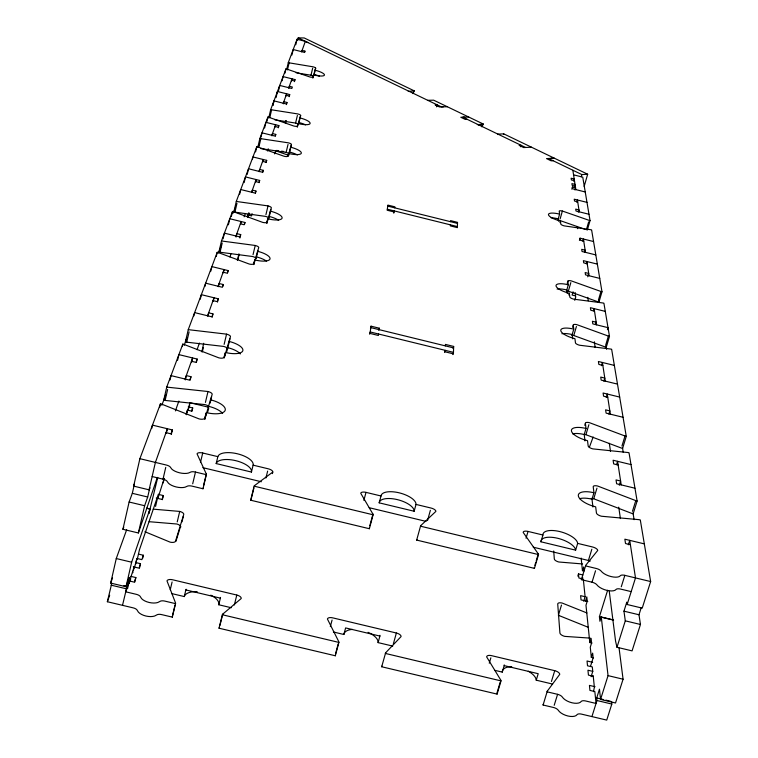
<?xml version="1.0" encoding="UTF-8"?>
<svg xmlns="http://www.w3.org/2000/svg" width="758" height="758" viewBox="0 0 758 758"><rect width="100%" height="100%" fill="white"/><g stroke="black" fill="none" stroke-linecap="round" stroke-linejoin="round"><path stroke-width="1.14" d="M445.334 345.875L445.401 344.407L453.644 346.425L453.417 353.853L445.088 351.816L445.154 350.319L444.576 352.442M450.394 224.842L450.356 225.893L457.358 227.637L457.529 222.359L450.574 220.635L450.527 221.687M378.555 334.013L378.375 335.472L370.018 333.425L371.022 326.177L379.303 328.205L379.114 329.654M394.729 207.844L394.861 206.82L387.888 205.096L387.177 210.241L394.198 211.975L394.34 210.942L393.762 213.178M129.277 582.57L129.239 583.347M134.014 568.036L134.232 566.586L129.523 581.443M187.254 411.964L190.021 402.593M122.512 605.329L129.201 577.388L126.008 586.73L110.687 583.091L116.268 558.542L126.643 529.795M122.919 529.283L129.116 502.014L132.318 493.316L134.441 483.983L133.654 486.124L149.089 489.829L149.847 487.678L147.696 497.002L144.636 505.728L138.373 532.969L122.919 529.283L123.762 527.189M385.632 652.79L381.691 666.765L497.096 694.11L501.019 680.892L385.367 653.443A5.154 2.445 15.9 0 1 385.632 652.79L401.096 636.559A5.06 2.359 15.9 0 0 396.377 633.006L332.658 617.846A5.06 2.369 14.9 0 0 327.418 619.03L338.788 641.666A5.154 2.454 15.1 0 1 338.911 642.414L335.33 655.774L219.034 628.211L222.359 614.757A5.173 2.464 13.4 0 1 222.738 614.122L241.215 598.526A5.079 2.369 13.5 0 0 236.809 595.049L172.616 579.775A5.098 2.378 12.5 0 0 166.978 580.874L175.524 602.913A5.173 2.454 12.5 0 1 175.543 603.643L172.322 617.135L161.691 614.615A5.192 2.501 12.3 0 0 157.351 614.624L154.641 616.017A10.375 4.984 12.1 0 1 138.42 612.17L136.895 609.773A5.202 2.501 11.9 0 0 133.162 607.859L107.361 601.738L111.682 583.613M133.654 486.124L139.889 458.685L160.459 403.796A5.012 1.961 12.3 0 1 161.824 404.204L199.136 418.928A5.003 1.971 12.8 0 0 204.603 418.226L206.384 412.617A17.273 6.699 12.9 0 0 225.192 410.277A17.273 6.699 12.9 0 0 210.449 399.807L212.155 394.435A4.87 1.857 12.9 0 0 207.995 391.516L168.143 387.262A4.899 1.867 12.4 0 1 166.751 387.006L163.737 400.177A4.889 1.895 12.4 0 0 165.121 400.432L204.916 404.592A4.861 1.886 12.9 0 1 208.933 406.79M151.685 428.554L152.472 425.134L172.36 429.938L171.308 434.495M159.692 407.15L160.459 403.796M165.121 400.432L167.632 389.46M170.029 379.947L171.024 375.617L189.775 380.165L190.988 376.717L186.316 375.58L185.312 379.9M177.59 360.268L178.888 354.611L197.165 359.055L196.417 362.239M126.008 586.73L131.646 562.209L149.989 508.959L146.626 508.154M149.089 489.829L155.399 462.418L167.395 428.734L166.343 433.292M182.356 346.188L182.839 344.085A4.662 1.696 12.6 0 1 184.099 344.464L218.882 357.861A4.652 1.706 13 0 0 223.923 357.331L225.467 352.489A16.07 5.799 13.1 0 0 242.816 350.746A16.07 5.799 13.1 0 0 228.982 341.403L230.46 336.741A4.529 1.611 13.1 0 0 226.557 334.136L189.566 329.806A4.548 1.62 12.7 0 1 188.278 329.559L185.426 341.934A4.539 1.639 12.7 0 0 186.714 342.18L223.648 346.425A4.52 1.639 13.1 0 1 227.533 349.05L226.49 352.347M127.515 588.786L129.315 580.95L134.327 582.144L135.862 577.558L130.878 576.374M134.318 568.026L136.971 558.466L141.869 559.631L143.338 555.244L138.458 554.089M186.714 342.18L189.093 331.871M135.701 563.961L136.971 558.466M137.198 559.556L139.472 549.702L158.403 494.159L155.57 506.401M193.868 315.915L194.635 312.609L211.937 316.835L212.96 313.888L208.658 312.836L207.891 316.133M149.989 508.959L148.975 513.356L157.749 477.398M157.133 478.004L138.373 532.969M134.829 582.021L135.862 577.558M200.302 299.202L201.353 294.673L218.247 298.804L217.489 302.044M139.491 568.093L140.505 563.687L135.597 562.512M204.878 286.533L205.655 283.179L222.284 287.254L223.24 284.534L219.1 283.52L218.351 286.704M142.58 558.532L143.338 555.244M157.787 498.622L164.23 478.364L163.178 482.912M210.8 271.193L211.87 266.598L228.12 270.587L227.58 272.88M272.397 473.608L272.785 472.073A5.183 2.132 13.7 0 0 268.218 468.795L253.115 465.156A18.145 7.419 13.3 0 0 237.396 453.786A18.145 7.419 13.3 0 0 217.849 456.648L202.718 453A5.202 2.132 12.8 0 0 197.033 453.815L206.309 474.015A5.297 2.208 12.8 0 1 206.347 474.679L202.983 488.758L192.134 486.153A5.306 2.255 12.7 0 0 187.738 486.02L185.028 487.205A10.593 4.482 12.5 0 1 168.466 483.225L166.855 481.008A5.315 2.255 12.3 0 0 163.017 479.16L165.737 467.392M191.547 362.466L192.598 357.947L185.085 379.028M216.257 256.498L217.243 252.272A4.112 1.327 13 0 1 218.361 252.604L249.221 264.03A4.112 1.327 13.3 0 0 253.617 263.746L254.821 259.956A14.213 4.539 13.4 0 0 269.99 259.018A14.213 4.539 13.4 0 0 257.568 251.286L258.734 247.629A4.017 1.27 13.4 0 0 255.228 245.469L222.634 241.129A4.036 1.27 13.1 0 1 221.497 240.902L218.91 252.016A4.027 1.289 13.1 0 0 220.047 252.243L252.594 256.517A4.008 1.289 13.4 0 1 256.09 258.696L258.014 250.633M162.364 499.721L163.33 495.561L158.754 494.462M190.23 379.957L190.988 376.717M223.098 238.779L224.406 233.142L239.888 236.951L240.712 234.592L236.856 233.644L236.051 237.074M220.047 252.243L222.208 242.986M228.385 224.813L229.807 218.74L244.948 222.473L244.531 224.273M231.332 216.589L232.526 211.473A3.875 1.175 13.2 0 1 233.578 211.776L262.694 222.378A3.866 1.175 13.5 0 0 266.807 222.179L267.868 218.825A13.388 4.027 13.5 0 0 282.08 218.181A13.388 4.027 13.5 0 0 270.312 211.131L271.345 207.882A3.781 1.128 13.5 0 0 268.019 205.901L237.377 201.6A3.79 1.128 13.2 0 1 236.306 201.382L233.843 211.927A3.781 1.146 13.2 0 0 234.914 212.145L265.518 216.381A3.781 1.146 13.5 0 1 268.702 217.906M186.392 414.711L187.463 410.106L191.632 411.12L192.703 407.927L188.268 406.856M213.235 301.163L214.021 297.771L207.607 315.773M203.694 343.27L201.855 351.835M234.914 212.145L236.97 203.362M202.358 351.854L203.4 347.391M239.67 194.152L240.741 189.538L255.219 193.119L255.948 191.054L252.338 190.163L251.798 192.456M212.193 317.185L212.96 313.888M244.152 182.574L245.478 176.917L259.662 180.432L259.132 182.687M223.288 272.871L224.055 269.592L218.133 286.24M247.222 174.359L248.529 168.769L262.524 172.246L263.206 170.313L259.719 169.441L259.189 171.678M191.897 411.367L192.703 407.927M252.442 159.142L252.954 156.953L266.683 160.355L266.172 162.553M222.738 286.657L223.24 284.534M255.588 151.884L256.81 146.664A3.506 0.957 13.4 0 1 257.758 146.938L284.07 156.252A3.487 0.957 13.6 0 0 287.746 156.176L288.609 153.457A12.071 3.278 13.7 0 0 301.314 153.239A12.071 3.278 13.7 0 0 290.598 147.194L291.442 144.551A3.411 0.919 13.7 0 0 288.41 142.845L260.847 138.667A3.439 0.929 13.5 0 1 259.88 138.458L257.9 146.929M240.646 223.752L241.167 221.544L236.022 236.003M260.998 137.075L261.993 132.839L275.173 136.118L275.77 134.403L272.482 133.588L271.951 135.853M258.971 146.673L260.847 138.667M264.589 128.026L265.925 122.351L278.859 125.572L278.328 127.808M266.825 121.678L267.915 117.035A3.326 0.862 13.5 0 1 268.815 117.291L293.848 126.036A3.307 0.862 13.7 0 0 297.316 126.008L298.102 123.554A11.465 2.956 13.8 0 0 310.117 123.497A11.465 2.956 13.8 0 0 299.893 117.897L300.651 115.51A3.25 0.834 13.7 0 0 297.761 113.927L271.61 109.815A3.269 0.834 13.6 0 1 270.691 109.626L268.891 117.272M239.907 238.021L240.712 234.592M269.81 117.471L271.61 109.815M272.937 105.267L273.97 100.88L286.41 103.988L286.95 102.463L283.843 101.686L283.331 103.837M285.633 122.284L285.946 120.854L285.264 122.768M272.899 105.409L273.97 100.88M255.588 181.806L256.119 179.551L251.609 192.229M237.377 260.411L238.931 253.816M277.058 93.3L277.475 91.51L289.708 94.57L289.205 96.692M237.984 259.312L239.016 254.934M276.035 97.621L277.475 91.51M247.951 217.537L248.994 213.102M279.332 87.208L279.749 85.446L291.839 88.468L292.351 87.028L289.329 86.27L288.836 88.364M278.328 91.491L279.749 85.446M177.239 521.902L179.712 511.423L153.182 509.149M205.427 402.413L207.995 391.516M255.408 193.356L255.948 191.054M262.742 161.7L263.253 159.512L259.028 171.374M282.071 80.793L283.066 76.596L294.957 79.571L294.464 81.637M284.951 73.138L285.965 68.855A3.032 0.72 13.7 0 1 286.799 69.092L309.728 76.928A3.023 0.72 13.8 0 0 312.874 76.975L313.528 74.919A10.489 2.473 13.9 0 0 324.452 75.108A10.489 2.473 13.9 0 0 315.034 70.191L315.669 68.182A2.975 0.692 13.9 0 0 312.997 66.799L289.13 62.838A2.975 0.701 13.7 0 1 288.286 62.658L286.761 69.101M252.111 213.68L251.58 215.916L247.26 214.846M262.675 172.54L263.206 170.313M206.384 412.617L204.802 419.288L210.449 399.807M287.462 69.888L289.13 62.838M291.896 55.05L293.204 49.545L304.47 52.378L304.915 51.118L302.101 50.416L301.779 51.79M275.088 127.041L275.628 124.767L271.876 135.303M181.986 521.864L183.228 516.624M210.089 403.171L211.634 396.624M224.131 344.378L226.557 334.136M295.753 44.788L297.06 39.255L305.332 41.33L301.656 51.667M297.667 40.174L298.207 37.9L304.204 37.957L414.304 90.884L412.864 93.585M192.693 483.803L195.479 472.063L206.347 474.679M275.391 135.985L275.77 134.403M286.136 95.963L286.647 93.802L283.303 103.211M224.226 357.71L225.467 352.489M224.273 357.814L228.982 341.403M170.256 589.733L172.094 581.992M200.472 462.437L202.718 453M227.533 349.05L229.968 338.798M291.489 80.926L291.982 78.823L288.817 87.71M286.439 104.604L286.95 102.463M253.03 254.679L255.228 245.469M285.605 122.768L286.126 120.56M253.75 264.457L254.821 259.956M265.935 214.637L268.019 205.901M304.583 52.492L304.915 51.118M253.788 264.608L257.568 251.286M172.578 615.278L174.994 605.168M203.514 485.745L206.309 474.015M266.807 223.269L267.868 218.825M266.93 223.117L270.312 211.131M268.834 218.38L270.928 209.634M289.139 154.12A3.411 0.929 13.6 0 0 286.117 152.405L288.021 144.446M298.33 124.293A3.24 0.843 13.7 0 0 295.573 123.061L297.392 115.453M288.031 155.883L288.609 153.457M288.116 156.195L290.598 147.194M289.528 152.529L291.442 144.551M171.583 593.552L184.27 596.565L185.852 589.942A17.747 8.319 13 0 1 186.127 589.241M253.115 465.156L251.419 472.054L216.191 463.574L217.849 456.648M297.733 125.098L298.102 123.554M297.288 127.23L299.893 117.897M298.823 123.128L300.651 115.51M313.518 76.321A2.966 0.711 13.8 0 0 310.979 75.222L312.666 68.201M313.016 77.051L313.528 74.919M312.836 78.121L315.034 70.191M313.973 75.213L315.669 68.182M133.73 569.239L133.37 570.698M231.256 607.726L218.759 604.761L220.388 598.147A17.747 8.319 13 0 0 220.493 597.408M631.187 591.619L620.565 589.07A5.287 2.189 18.3 0 0 616.017 589.497A10.536 4.368 18.1 0 1 606.883 590.368A10.536 4.368 18.1 0 1 596.963 584.92A5.278 2.198 18 0 0 592.026 582.21L581.377 579.652L585.574 565.904A5.278 2.16 17.8 0 1 585.716 565.297L597.759 550.393A5.173 2.085 17.7 0 0 592.538 546.973L577.672 543.391A18.059 7.277 17.3 0 0 559.669 531.538A18.059 7.277 17.3 0 0 542.936 535.015L528.042 531.424A5.173 2.094 16.9 0 0 523.172 532.419L538.284 553.88A5.268 2.17 17.1 0 1 538.531 554.591L534.437 568.377L416.673 540.084L420.51 526.194A5.268 2.189 15.8 0 1 420.756 525.607L435.897 511.385A5.164 2.113 15.7 0 0 430.999 508.031L416.019 504.421A18.04 7.372 15.3 0 0 399.144 492.814A18.04 7.372 15.3 0 0 381.018 495.988L366 492.368A5.173 2.122 14.9 0 0 360.732 493.269L372.945 514.104A5.268 2.198 15 0 1 373.097 514.786L369.364 528.724L250.671 500.214L254.138 486.172A5.287 2.208 13.6 0 1 254.499 485.613L272.785 472.073M219.962 625.331L222.738 614.122M253.921 487.953L251.031 499.645A5.278 2.236 13.6 0 0 250.671 500.214M234.345 604.969L236.809 595.049M265.925 477.985L267.64 471.097M370.473 328.299L371.022 326.177M369.639 334.202L370.217 331.966L453.464 352.356L452.858 354.573M436.599 106.85L437.129 104.831L435.149 104.888L439.384 106.925L447.286 106.736M378.754 330.327L379.303 328.205M330.336 626.62L332.08 620.044M363.878 500.356L366 492.368M335.51 653.908L338.191 643.893M369.838 525.72L372.945 514.104M333.368 631.982L343.857 634.484L345.62 627.927L379.891 636.066L378.1 642.613L392.748 646.091M416.019 504.421L414.143 511.252L379.18 502.838L381.018 495.988M453.076 348.528L453.644 346.425M520.708 146.749L521.106 145.299L519.145 145.394L523.674 147.573L531.472 147.204M393.355 643.921L396.377 633.006M427.54 520.538L430.373 510.314M593.495 691.684L594.367 687.222L593.258 676.25L588.426 675.094L587.952 670.224L592.765 671.361L591.088 676.723M132.811 572.754L132.982 572.148M558.523 221.156L558.248 218.844L559.594 214.116L559.233 211.188A3.392 0.91 15.7 0 1 562.379 211.037L589.108 220.341A3.411 0.91 15.9 0 0 590.046 220.616L587.327 230.034M560.143 218.873L562.379 211.037M559.991 222.634L560.446 221.042A11.986 3.24 15.7 0 1 548.451 214.703A11.986 3.24 15.7 0 1 559.594 214.116M573.588 181.105L574.194 178.983L571.115 178.215L571.371 179.959L574.469 180.726M571.816 189.178L572.423 187.027L575.549 187.813L574.943 189.964M574.384 186.648L575.028 184.402L571.92 183.626L572.186 185.397L575.303 186.174M581.244 176.822L581.888 174.586L587.668 174.217L584.162 186.44M576.791 202.215L577.425 199.989L579.245 211.823M578.316 212.117L578.951 209.9L575.71 209.094L575.995 211.018L588.975 214.249M579.425 240.333L580.041 238.183L593.561 241.537M567.24 283.34L567.856 281.199A3.752 1.109 16 0 1 571.324 280.905L600.952 291.479A3.762 1.109 16.3 0 0 601.994 291.783L598.962 302.091A3.762 1.128 16.3 0 1 597.92 301.779L568.348 291.186A3.752 1.128 16.1 0 0 566.406 290.892M567.211 293.365L566.804 289.954L568.301 284.781L567.856 281.199M568.348 291.186L570.831 282.62M582.798 241.167L583.423 239.016L585.47 252.348M586.379 229.759L588.653 221.914M568.841 295.023L569.353 293.28A13.293 3.97 16.1 0 1 556.012 285.861A13.293 3.97 16.1 0 1 568.301 284.781M573.057 291.783L572.11 295.061L575.303 295.857M584.503 252.367L585.138 250.178L581.699 249.325L582.021 251.495L595.807 254.906M574.772 300.329L575.729 297.051L575.123 292.446M586.237 263.737L586.881 261.519L589.07 275.751M572.612 327.342L573.266 325.087A3.989 1.251 16.3 0 1 576.933 324.689L608.38 336.088A3.998 1.251 16.6 0 0 609.489 336.419L606.258 347.268A3.989 1.27 16.6 0 1 605.149 346.937L573.778 335.519A3.98 1.27 16.3 0 0 571.703 335.226M587.725 276.812L588.71 273.439L585.157 272.558L585.508 274.87L599.749 278.394M572.688 338.826L572.176 334.562L573.768 329.114L573.266 325.087M573.778 335.519L576.412 326.499M489.27 663.231L490.862 657.811M526.043 538.208L528.042 531.424M593.486 310.799L594.12 308.629L596.612 324.841M598.422 300.064L600.952 291.479M595.542 324.433L596.205 322.207L592.415 321.269L592.803 323.903L608.02 327.655L607.414 329.673M494.965 670.375L502.26 672.109L504.184 665.619A17.671 8.167 17.8 0 1 504.231 664.87M577.672 543.391L575.625 550.156L540.928 541.799L542.936 535.015M500.138 682.333L496.878 693.333A5.145 2.445 17.6 0 1 497.096 694.11M534.864 565.373L535.802 562.237M536.228 560.778L538.284 553.88M605.689 345.136L608.38 336.088M601.435 365.678L602.392 362.476L605.254 381.122M584.788 425.342L585.384 423.334A4.501 1.582 16.9 0 1 589.497 422.689L625.018 436.002A4.52 1.582 17.3 0 0 626.269 436.381L622.593 448.423A4.51 1.611 17.3 0 1 621.342 448.044L585.906 434.704A4.491 1.601 16.9 0 0 584.333 434.438M584.977 440.919L584.21 434.514L586.019 428.459L585.384 423.334M585.906 434.704L588.89 424.698M603.861 381.189L604.789 378.081L600.724 377.086L601.179 380.118L617.495 384.116M427.73 100.312L433.661 100.179L483.339 124.056L481.804 126.813M589.354 447.334L593.154 436.996M606.248 397.344L607.243 394.027L610.342 414.171M608.864 414.105L609.83 410.883L605.604 409.851L606.097 413.138L623.067 417.288M552.573 684.237A5.06 2.35 18.3 0 0 550.782 683.64L536.238 680.182L538.199 673.701L504.184 665.619M592.936 507.026L591.989 499.181L593.94 492.757L593.211 486.844A4.832 1.819 17.4 0 1 597.607 486.011L635.782 500.621A4.851 1.819 17.8 0 0 637.118 501.029L633.148 513.82A4.842 1.848 17.8 0 1 631.812 513.412L593.732 498.773A4.823 1.848 17.4 0 0 591.249 498.48M561.489 605.074L558.39 615.297L588.303 627.321M593.732 498.773L596.963 488.143M577.814 576.118L578.487 573.91L582.883 574.971M621.948 446.045L625.018 436.002M611.516 701.482L611.82 704.049L606.732 720.1L581.5 714.121A5.173 2.435 19 0 0 576.99 714.747A10.318 4.861 18.8 0 1 567.922 715.997A10.318 4.861 18.8 0 1 558.314 710.322A5.173 2.445 18.6 0 0 553.53 707.489L543.098 705.016L547.285 691.154L559.774 674.298A5.069 2.321 18.3 0 0 554.742 670.678L491.506 655.642A5.06 2.34 17.3 0 0 486.645 656.902L500.801 680.125A5.154 2.426 17.6 0 1 501.019 680.892M616.576 464.626L617.58 461.319L621.2 484.874M175.951 541.307L180.082 527.833M551.436 681.48L554.742 670.678M533.244 547.191L588.416 560.475L591.846 549.228M583.726 601.217L585.11 596.726L583.3 579.036M619.314 485.234L620.612 481.027L616.036 479.918L616.605 483.765L634.967 488.218M585.47 601.236L586.796 596.897L587.242 601.17L585.981 605.254L589.809 642.557L591.97 643.078M554.202 705.3L557.585 694.319L547.124 691.836A5.164 2.407 18.4 0 1 547.285 691.154M592.026 582.21L595.542 570.765M589.809 642.557L591.107 638.359L591.591 642.974L590.283 647.19L591.325 657.366L593.514 657.887M613.317 619.902L601.265 617.012L599.938 621.285L599.417 616.728L607.641 590.226M632.466 511.29L635.782 500.621M591.325 657.366L592.652 653.121L593.144 657.859L590.491 666.377M628.344 544.784L629.727 540.359L635.498 577.918L627.141 604.505L642.225 608.124L650.639 581.557L640.292 519.903A4.984 1.914 18 0 0 638.947 519.656L601.473 516.236A4.974 1.923 17.6 0 1 596.442 513.005L595.674 506.837A17.169 6.557 17.4 0 1 578.326 495.808A17.169 6.557 17.4 0 1 593.94 492.757M621.276 586.787L624.848 575.35L650.639 581.557M591.922 716.594L596.972 700.525L596.707 697.957L599.464 689.174L600.554 699.426L615.524 702.979L623.076 679.206L619.068 648.09M641.211 607.745L638.985 614.766L640.453 624.469L632.077 650.876L616.974 647.266L625.293 620.84L623.957 611.166L626.8 602.127L627.141 604.505M207.502 412.447L208.744 408.515M600.554 699.426L608.049 675.624L601.265 617.012M140.505 563.687L139.017 568.14L133.313 566.785M163.33 495.561L162.032 499.437L156.281 498.063M129.315 580.95L125.629 591.79L136.298 594.329A5.221 2.473 11.9 0 1 140.05 596.233L141.575 598.621A10.394 4.927 12.2 0 0 157.835 602.477L160.554 601.103A5.202 2.473 12.4 0 1 164.893 601.113L175.543 603.643M186.023 414.351L187.463 410.106M274.652 153.931L275.798 150.577M129.646 582.002L130.717 578.856M187.946 410.485L189.803 405.037M247.714 216.058L248.795 212.96M408.24 91.377L414.304 90.884M172.36 429.938L170.995 433.851L166.002 432.638M197.165 359.055L196.009 362.362L191.423 361.244M218.247 298.804L217.252 301.637L213.017 300.594M228.12 270.587L227.201 273.202L223.127 272.207M244.948 222.473L244.152 224.747L240.352 223.818M259.662 180.432L258.961 182.422L255.408 181.541M266.683 160.355L266.03 162.231L262.59 161.378M278.859 125.572L278.281 127.24L275.031 126.425M289.708 94.57L289.186 96.058L286.126 95.29M294.957 79.571L294.464 80.973L291.489 80.225M107.361 601.738L109.673 595.229M175.392 410.921L178.888 401.039M197.071 349.684L199.42 343.052M229.92 256.934L231.067 253.712M244.123 216.816L245.298 213.51M267.441 150.975L268.228 148.767M110.687 583.091L112.535 577.918M477.313 124.663L483.339 124.056M185.426 341.934L187.027 337.642L184.156 345.335M161.842 405.255L165.756 394.747M218.56 252.973L221.109 246.113M233.455 212.989L235.501 207.493M257.881 147.403L258.696 145.204M268.806 118.058L269.63 115.851M166.751 387.006L182.839 344.085M188.278 329.559L217.243 252.272M221.497 240.902L232.526 211.473M236.306 201.382L256.81 146.664M259.88 138.458L267.915 117.035M270.691 109.626L285.965 68.855M288.286 62.658L297.06 39.255M582.741 577.501L581.519 579.036A5.268 2.189 17.9 0 0 581.377 579.652M305.284 41.482L307.919 42.581M550.422 158.384L552.364 158.28M554.306 158.176L546.537 158.602L551.151 160.829L553.103 160.715M587.668 174.217L503.757 133.872L497.883 134.109A3.079 2.34 88.3 0 0 497.807 134.545M478.611 124.985L481.557 124.881M464.758 117.139L462.787 117.206L525.635 147.478M467.118 119.29L465.147 119.347L460.817 117.263L468.69 117.016M443.345 106.831L441.364 106.878L298.207 37.9M590.255 638.122L564.776 636.379A4.88 2.151 18.1 0 1 559.916 632.968L557.727 604.098A4.747 2.037 17.8 0 1 562.114 603.027L586.919 612.957M582.589 563.952L558.835 562A4.539 1.867 17.4 0 1 554.316 558.959L553.71 550.981M149.099 521.693L176.747 523.996A4.766 2.103 12.5 0 1 180.745 527.113M276.594 150.416L278.574 150.709M281.531 151.155L283.757 151.496M260.894 148.615L286.117 152.405M274.898 119.84L295.573 123.061M296.094 72.777L310.979 75.222M116.268 558.542L131.646 562.209M608.049 675.624L623.076 679.206M595.068 686.729L589.44 685.393L589.932 690.405L594.831 691.571L596.053 703.452L585.612 700.97A5.183 2.416 18.9 0 0 581.092 701.576A10.347 4.813 18.7 0 1 572.015 702.789A10.347 4.813 18.7 0 1 562.379 697.133A5.183 2.416 18.5 0 0 557.585 694.319M185.852 589.942L220.388 598.147M123.867 585.669L127.117 586.436M596.707 697.957L603.539 699.587M605.822 700.127L610.38 701.207M111.132 585.167L126.321 588.776M596.972 700.525L611.82 704.049M222.359 614.757L338.911 642.414M585.11 596.726L580.619 595.646L581.035 599.891L587.801 601.511M132.318 493.316L147.696 497.002M623.957 611.166L638.985 614.766M129.116 502.014L144.636 505.728M625.293 620.84L640.453 624.469M147.052 508.41L149.279 508.94M599.417 616.728L613.592 620.12M592.652 662.331L587.043 660.985L587.516 665.789L592.311 666.926L592.765 671.361M644.319 543.874L624.857 539.184L625.511 543.533L630.4 544.718M202.869 467.667L261.349 481.747M369.193 507.708L426.081 521.4M139.889 458.685L166.286 465.033A5.325 2.227 12.4 0 1 170.143 466.881L171.763 469.079A10.621 4.425 12.6 0 0 188.363 473.077L191.073 471.921A5.315 2.227 12.8 0 1 195.479 472.063M254.138 486.172L373.097 514.786M420.51 526.194L538.531 554.591M585.574 565.904L596.243 568.472A5.287 2.17 17.9 0 1 601.198 571.172A10.565 4.321 18.1 0 0 611.156 576.592A10.565 4.321 18.1 0 0 620.3 575.767A5.297 2.16 18.3 0 1 624.848 575.35M582.191 578.78L578.885 577.984L578.487 573.91M152.15 476.545L163.017 479.16M631.007 464.588L613.108 460.239L613.658 463.915L618.149 465.014M191.12 403L208.279 407.15M370.823 327.617L453.606 347.903M619.674 397.078L603.093 393.014L603.567 396.169L607.726 397.192M605.291 311.386L590.397 307.71L590.776 310.259L594.509 311.178M614.359 365.413L598.403 361.5L598.839 364.418L602.847 365.403M583.745 241.12L580.353 240.277L580.041 238.183M387.745 206.119L457.491 223.411M387.319 209.199L457.396 226.576M597.351 264.116L583.385 260.657L583.726 262.893L587.223 263.765M573.56 174.842L582.75 177.135L590.046 220.616M585.233 191.954L572.697 188.818L572.423 187.027M586.986 202.367L574.242 199.193L574.517 201.059L577.71 201.855M585.261 229.371L559.698 220.436A3.383 0.919 15.7 0 0 558.504 220.208M275.637 150.757L288.826 155.418M144.949 531.737L170.114 542.141A4.908 2.198 12.4 0 0 175.543 541.174L183.73 514.521A4.775 2.085 12.6 0 0 179.712 511.423M548.479 158.498L581.888 174.586M616.974 647.266L615.591 641.277L609.261 591.249M601.994 291.783L591.61 229.901A3.477 0.948 16 0 0 590.662 229.702L564.284 225.893A3.458 0.948 15.8 0 1 560.816 224.055L560.446 221.042M609.489 336.419L603.908 303.181A3.837 1.156 16.4 0 0 602.866 302.973L573.664 299.145A3.837 1.156 16.1 0 1 569.808 296.984L569.353 293.28M626.269 436.381L611.64 349.249A4.084 1.298 16.7 0 0 610.531 349.031L579.567 345.231A4.084 1.308 16.4 0 1 575.464 342.862L574.943 338.684A14.108 4.472 16.3 0 1 560.768 330.554A14.108 4.472 16.3 0 1 573.768 329.114M637.118 501.029L629.017 452.734A4.624 1.658 17.4 0 0 627.766 452.507L592.851 448.888A4.624 1.668 17.1 0 1 588.18 446.007L587.516 440.673A15.965 5.694 16.9 0 1 571.418 430.828A15.965 5.694 16.9 0 1 586.019 428.459M598.621 300.007L598.991 302.29M606.012 345.752L606.571 349.239M622.46 447.618L623.209 452.27M632.987 512.806L634.095 519.675M572.859 170.237L575.834 189.604M577.34 226.481L577.672 228.708M587.791 297.335L588.293 300.736M594.348 341.763L595.201 347.562M609.318 443.288L610.512 451.417M618.736 507.159L620.414 518.567M584.096 570.982L583.679 566.956L582.466 570.926L581.149 558.068M592.453 676.581A3.799 0.644 -77.7 0 1 593.258 676.25M543.098 705.016A5.154 2.435 18.5 0 1 543.259 704.334M502.26 672.109A17.652 8.205 17.8 0 1 511.716 666.708M528.231 671.19A17.652 8.205 17.8 0 1 536.238 680.182M381.691 666.765A5.145 2.473 16 0 1 381.956 666.092M379.891 635.308A17.652 8.272 15.4 0 1 379.891 636.066M343.857 634.484A17.633 8.31 15.4 0 1 352.432 629.396M368.075 632.333A17.633 8.31 15.4 0 1 378.1 642.613M335.282 655.215A5.145 2.482 15.1 0 1 335.33 655.774M219.034 628.211A5.164 2.492 13.3 0 1 219.413 627.567M184.27 596.565A17.728 8.357 12.9 0 1 197.194 591.704M210.8 595.163A17.728 8.357 12.9 0 1 218.759 604.761M172.303 616.406A5.164 2.482 12.4 0 1 172.322 617.135M503.644 134.526A3.098 2.388 88 0 1 503.767 133.882M551.085 217.811A11.976 3.259 15.7 0 1 558.248 218.844M314.011 74.417A10.479 2.492 13.9 0 1 319.431 76.198M298.794 122.483A11.465 2.985 13.7 0 1 305.569 124.862M289.442 151.998A12.062 3.297 13.7 0 1 297.401 154.964M227.514 347.59A16.051 5.837 13.1 0 1 240.362 353.939M208.886 406.402A17.254 6.746 12.9 0 1 222.634 413.442M579.586 498.688A17.15 6.604 17.4 0 1 591.989 499.181M572.631 433.87A15.946 5.732 16.9 0 1 584.21 434.514M588.416 560.475A5.164 2.113 17.8 0 1 590.245 561.072M534.191 567.666A5.259 2.198 17.2 0 1 534.437 568.377M416.673 540.084A5.249 2.217 15.8 0 1 416.919 539.497M369.222 528.032A5.259 2.227 15 0 1 369.364 528.724M202.954 488.095A5.287 2.236 12.8 0 1 202.983 488.758M216.191 463.574A18.126 7.466 13.2 0 1 235.719 460.656A18.126 7.466 13.2 0 1 251.419 472.054M379.18 502.838A18.021 7.419 15.3 0 1 397.306 499.607A18.021 7.419 15.3 0 1 414.143 511.252M540.928 541.799A18.04 7.324 17.3 0 1 557.651 538.265A18.04 7.324 17.3 0 1 575.625 550.156M269.052 216.4A13.369 4.055 13.5 0 1 278.641 220.303M256.242 256.848A14.194 4.567 13.4 0 1 266.399 261.065M561.886 333.747A14.099 4.501 16.3 0 1 572.176 334.562M557.092 289.073A13.274 3.998 16.1 0 1 566.804 289.954"/></g></svg>
